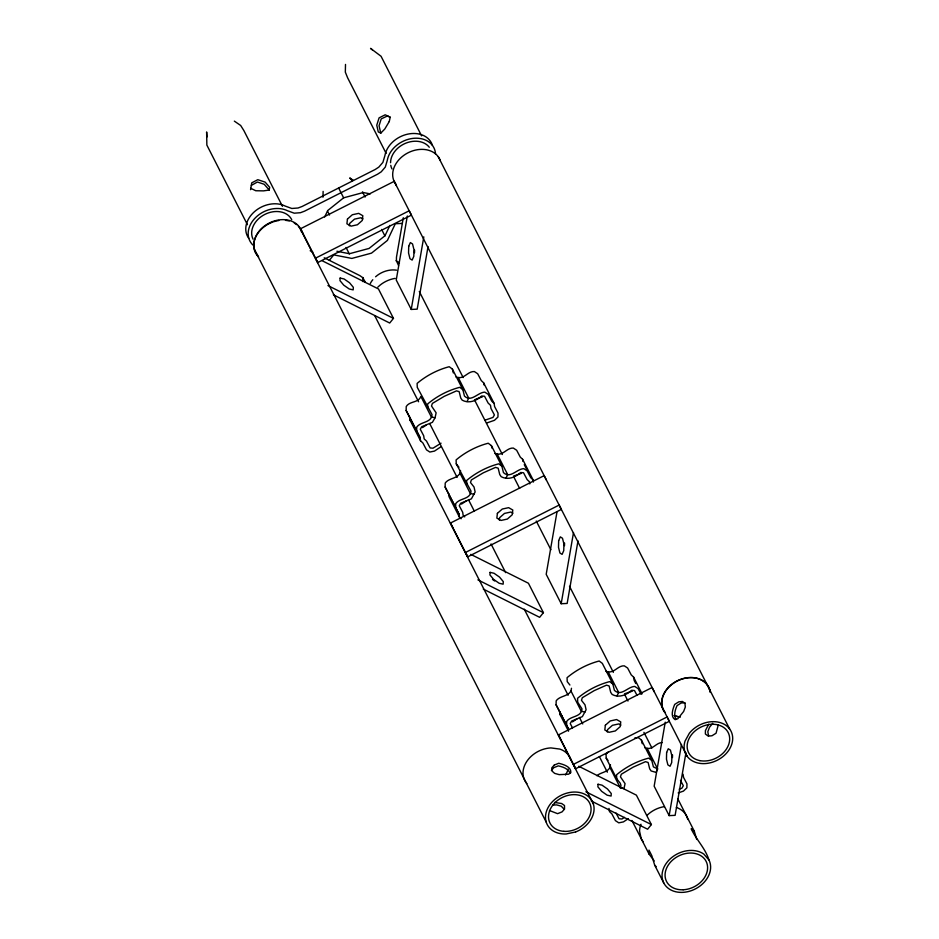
<?xml version="1.0" encoding="UTF-8"?>
<svg xmlns="http://www.w3.org/2000/svg" width="939" height="939" viewBox="0 0 939 939"><rect width="100%" height="100%" fill="white"/><g stroke="black" fill="none" stroke-linecap="round" stroke-linejoin="round"><path stroke-width="1.41" d="M440.579 447.011L434.511 451.084L429.827 452.046L426.494 449.84L422.89 442.985L420.543 440.79L420.062 437.621L406.141 410.519L406.235 406.54C409.604 400.871 418.688 403.054 420.848 396.399L431.353 416.998L435.074 417.749L436.13 412.831L431.506 406.024L432.374 403.43L444.3 396.305L456.53 390.87L459.171 391.645L460.756 398.054L462.188 400.155C468.925 403.84 476.355 400.894 481.648 396L484.536 396.223L488.151 403.077L490.487 405.284L490.968 408.453L494.395 414.956L492.928 417.444L485.04 420.156M416.634 431.118L416.728 427.139C420.731 421.329 431.435 423.16 432.034 414.58L417.268 387.338L417.116 383.405C426.271 375.647 437.609 369.731 449.229 366.715L452.387 369.086L462.88 389.685L464.465 396.082C471.308 402.643 477.822 392.302 484.829 392.138L488.163 394.333L491.778 401.199L494.125 403.394L494.607 406.564L498.022 413.066L497.94 417.033L494.477 420.308L486.59 423.031M461.096 518.774L459.523 517.307L459.042 514.126L445.133 487.036L445.215 483.057C449.218 477.247 459.922 479.078 460.533 470.498M455.626 507.635L455.708 503.656C459.711 497.846 470.427 499.677 471.026 491.097L456.26 463.854L456.096 459.922C465.263 452.164 476.601 446.248 488.221 443.231L491.379 445.602L501.872 466.202L503.457 472.599C510.3 479.16 516.814 468.819 523.821 468.655L527.155 470.85L530.758 477.716L533.106 479.911L533.434 482.024M568.87 729.744L556.088 704.813L556.181 700.834C560.184 695.024 570.889 696.855 571.487 688.275M566.593 725.413L566.675 721.434C570.677 715.624 581.382 717.455 581.992 708.875L577.72 702.231L577.555 698.299C586.722 690.541 598.061 684.625 609.681 681.608L612.838 683.979L614.423 690.376C621.266 696.926 627.768 686.597 634.776 686.432L638.121 688.627L641.126 694.344M345.505 64.427L345.329 72.127L347.583 77.737L386.164 153.444M414.522 252.732L414.58 250.056M564.503 545.688L564.562 543.012M672.465 757.573L672.524 754.897M322.957 197.237L323.122 191.403M362.747 281.559L362.947 277.498M349.378 225.794L349.637 223.435L354.519 219.127L360.905 217.742L362.97 218.916M499.325 520.089L499.595 517.729L504.478 513.422L510.851 512.037L512.917 513.21M607.287 731.986L607.556 729.626L612.439 725.307L618.813 723.922L620.879 725.108M718.312 724.791L716.058 733.218L711.997 735.753L708.241 736.129L705.377 734.005L705.424 730.577L708.757 724.145M403.301 217.754L396.469 257.227L396.422 260.784L398.5 265.42M407.326 215.982L396.235 280.01L411.235 309.436L417.198 309.154L428.043 246.558M411.235 309.436L423.806 236.874M557.038 511.696L546.193 574.304L561.182 603.73L567.156 603.448L578.001 540.852M561.182 603.73L573.506 532.589M665.246 722.161L654.154 786.189L669.143 815.615L675.118 815.345L685.963 752.738M669.143 815.615L681.479 744.474M250.572 189.666L251.758 182.847L257.802 179.689L265.138 182.131L269.693 187.331L269.164 190.042L263.507 190.875L255.784 190.746L250.772 188.328M596.899 775.72C601.195 771.776 610.068 772.398 610.479 764.792M644.952 747.855L647.147 748.336L657.64 768.935L655.997 772.363L651.126 770.966L649.694 768.853L648.11 762.456L645.469 761.682L633.238 767.116L621.313 774.229L620.444 776.835L625.069 783.642L624.001 788.56L620.292 787.809L620.972 785.391L620.268 783.267L616.712 778.748L606.207 758.149L606.054 754.217L608.507 751.669M324.683 216.956L327.723 210.524L343.627 197.824L363.276 192.53L370.236 193.892M389.885 225.442L385.013 235.724L369.097 248.424L349.461 253.718L336.925 251.265M464.723 516.884L463.162 515.417L462.681 512.248L459.253 505.745L460.72 503.257L471.401 498.844L475.134 491.977L474.042 487.036L470.498 482.54L471.355 479.946L483.292 472.822L495.522 467.387L498.163 468.162L499.748 474.559L501.168 476.672C507.905 480.357 515.335 477.411 520.629 472.517L523.528 472.74L527.131 479.594L529.479 481.801L529.796 483.914M572.497 727.854L570.219 723.523L571.687 721.035L582.368 716.621L586.1 709.755L584.997 704.813L581.464 700.318L582.321 697.724L594.258 690.599L606.488 685.165L609.118 685.94L610.702 692.336L612.134 694.449C618.871 698.135 626.301 695.189 631.595 690.294L634.482 690.517L636.888 695.095M467.059 401.552L468.702 398.124L458.209 377.525L456.014 377.044M506.039 478.068L507.694 474.641L497.189 454.042L494.994 453.56M617.005 695.846L618.648 692.419L608.155 671.819L605.96 671.338M435.074 417.749L432.409 422.327L421.74 426.74L420.273 429.229L423.689 435.731L424.17 438.9L426.517 441.095L430.132 447.962L433.02 448.185L441.037 443.185M329.331 260.338L333.744 254.892L351.855 258.425L371.504 253.131L387.408 240.431L395.319 223.728L402.326 223.4M322.124 260.725L378.464 288.954L393.464 318.38L389.697 323.028L333.357 294.799M470.768 554.362L528.422 583.248L543.411 612.674L539.643 617.322L483.303 589.093M578.729 766.259L636.384 795.145L651.373 824.571L647.617 829.219L591.265 800.99M712.771 723.3L709.473 727.326L707.806 731.763L708.569 735.683M551.404 770.379L553.846 767.644L558.294 765.872C562.872 766.881 567.989 768.525 570.114 773.149M251.347 185.382L257.415 182.025L264.235 184.29L269.247 190.089M422.527 427.585L426.153 425.156M461.507 504.102L466.343 500.863M572.473 721.88L577.309 718.628M624.376 817.376L621.958 818.996L619.059 818.773L616.054 813.057M628.308 818.644L623.449 821.895L618.766 822.846L615.432 820.651L611.829 813.796L609.481 811.589L609 808.42M302.745 233.107L300.55 228.74L394.204 181.344L687.184 756.341M317.746 262.544L411.399 215.137L409.193 210.77L315.539 258.166L317.746 262.544L300.55 228.74M452.704 527.401L450.497 523.035L544.151 475.639L546.357 480.005M467.692 556.839L561.346 509.431L559.151 505.065L465.486 552.461L467.692 556.839L450.497 523.035M560.665 739.298L558.459 734.92L652.112 687.524L654.319 691.89M575.654 768.724L669.319 721.328L667.113 716.95L573.459 764.358L575.654 768.724L558.459 734.92M475.862 399.098L482.435 396.833M513.527 476.073L521.415 473.35M624.494 693.851L632.381 691.127M679.237 789.159L681.867 788.244L683.334 785.755L680.482 780.344M678.158 792.927L683.416 791.119L686.879 787.844L686.961 783.877L683.545 777.375L683.052 774.206M662.101 742.585C656.384 742.549 653.075 749.592 647.147 748.336M634.658 738.077L638.168 737.526L641.325 739.897L651.819 760.496L653.403 766.893L657.64 768.935M554.538 802.434L561.71 803.538L564.503 805.521L564.539 809.089L562.038 811.895L557.59 813.667L549.456 810.521M552.789 805.11L556.686 804.899L561.252 806.178L563.975 809.101M458.209 377.525C464.512 378.687 468.045 371.151 474.336 371.539L477.669 373.734L481.284 380.6L483.62 382.795L494.125 403.394M497.189 454.042C503.492 455.204 507.037 447.668 513.316 448.056L516.661 450.251L520.265 457.105L522.612 459.312L533.106 479.911M608.155 671.819C614.458 672.981 618.003 665.446 624.282 665.833L627.616 668.028L631.231 674.883L633.579 677.089L642.1 693.827M684.871 702.654L681.127 703.029L677.066 705.576C675.176 709.861 673.486 714.966 675.974 719.403M474.054 494.266L470.333 493.515L459.84 472.916M585.02 712.044L581.3 711.293L570.806 690.693M390.108 117.211L387.49 115.955L381.211 118.901L379.051 125.744L380.788 133.197M310.175 250.748L312.734 252.028M324.225 257.779L359.966 275.69L362.853 277.768L365.341 282.205M327.946 285.562L393.464 318.38M477.892 579.856L543.411 612.674M585.866 791.741L651.373 824.571M396.105 260.713L399.474 262.967M353.381 180.394L349.754 177.917L352.195 180.722M234.339 121.119L240.677 125.486L243.894 130.615L282.475 206.322M492.482 579.445L494.665 580.983M462.88 389.685L459.734 387.314C448.103 390.331 436.776 396.258 427.609 404.005L427.773 407.937M501.872 466.202L498.715 463.831C487.095 466.847 475.756 472.775 466.601 480.522L466.753 484.454M651.819 760.496L648.661 758.125C637.041 761.142 625.714 767.057 616.547 774.816L616.712 778.748M372.501 49.978L370.553 48.359L381.058 56.27L421.623 135.897M406.141 410.519L409.568 417.01L410.05 420.179L411.611 421.658M556.088 704.813L559.515 711.304L559.996 714.473L562.344 716.68M696.75 839.443L694.285 831.179L691.174 828.773C696.139 839.572 705.33 848.246 708.957 859.971A25.353 19.696 -27 0 1 685.869 892.05A25.353 19.696 -27 0 1 664.073 867.073A25.353 19.696 -27 0 1 703.839 854.103L708.957 859.971M654.237 860.957L649.049 854.067L648.978 850.124L651.807 855.675L654.694 865.159L656.185 866.65M456.26 463.854L458.925 467.235M569.891 685.012L567.226 681.632L567.062 677.7C576.229 669.941 587.556 664.026 599.188 661.009L602.333 663.38L612.838 683.979M606.207 758.149L607.991 760.402M524.232 464.652L526.509 468.984M634.06 680.259L635.762 683.51M445.133 487.036L459.042 514.126M438.243 156.707L729.638 728.946A25.353 19.696 -27 0 1 711.199 762.574A25.353 19.696 -27 0 1 685.047 741.082L689.367 733.195A25.353 19.696 -27 0 1 729.638 728.946M419.299 291.477L463.162 377.572M474.453 399.744L502.365 454.523M513.668 476.695L519.643 488.433M536.263 521.039L550.888 549.738M569.492 586.265L613.355 672.347M624.658 694.52L627.98 701.046M643.931 732.35L651.901 747.996M677.817 798.866L694.285 831.179M362.466 191.849L365.107 197.037M381.61 229.433L384.908 235.912M338.65 187.988L343.627 197.824M327.535 211.158L329.519 215.043M346.022 247.438L349.32 253.917M609.787 767.21L620.292 787.809M374.72 315.68L418.583 401.763M429.886 423.935L457.129 477.411M468.432 499.595L474.406 511.332M491.027 543.939L505.652 572.637M524.255 609.153L568.118 695.236M579.422 717.419L582.743 723.934M599.352 756.541L607.333 772.198M631.924 820.463L649.049 854.067M654.694 865.159L663.72 882.86M409.568 417.01L420.062 437.621M559.515 711.304L568.694 729.333M410.05 420.179L420.543 440.79M459.523 517.307L449.03 496.696L448.549 493.527M559.996 714.473L568.529 731.211M593.366 803.972L301.712 231.569A25.353 19.696 -27 0 0 268.519 223.412A25.353 19.696 -27 0 0 257.697 255.291M247.438 224.714L206.862 145.099L206.627 131.953L206.956 137M254.551 249.668L546.205 822.071M394.204 181.344L396.399 185.711M641.325 739.897L642.276 743.735M491.379 445.602L492.013 448.161M452.387 369.086L453.337 372.924M633.579 677.089L633.895 679.202M522.612 459.312L522.929 461.425M483.62 382.795L483.949 384.908M664.683 712.196A25.353 19.696 -27 0 1 678.474 680.223A25.353 19.696 -27 0 1 710.048 691.926M680.082 716.833A22.196 17.254 -27 0 1 674.977 715.847M526.849 783.549A25.353 19.696 -27 0 1 526.908 761.247A25.353 19.696 -27 0 1 550.923 747.914L559.844 749.087A25.353 19.696 -27 0 1 570.877 759.827M568.083 769.088A22.196 17.254 -27 0 1 565.513 774.992M252.884 245.02A25.306 19.672 -27 0 1 255.584 217.59A25.306 19.672 -27 0 1 287.534 210.759L294.236 213.188L300.457 212.707L304.541 211.169L377.548 174.22L381.211 171.837L385.295 167.095L387.314 160.264A25.306 19.672 -27 0 1 412.573 138.432A25.306 19.672 -27 0 1 435.52 153.996M253.084 239.21A21.656 16.832 -27 0 1 264.833 214.409A21.656 16.832 -27 0 1 291.724 219.656M248.753 238.318A25.306 19.672 -27 0 1 254.387 211.756A25.306 19.672 -27 0 1 285.139 206.052L291.829 208.481L298.062 208L302.147 206.463L375.154 169.513L378.804 167.13L382.889 162.388L384.92 155.545A25.306 19.672 -27 0 1 407.749 134.136A25.306 19.672 -27 0 1 432.421 145.357M370.318 283.472A21.656 16.832 -27 0 1 372.783 279.728M375.588 276.782A21.656 16.832 -27 0 1 396.575 270.186M391.974 168.926A21.656 16.832 -27 0 1 390.777 165.346M390.554 162.717A21.656 16.832 -27 0 1 405.977 143.104A21.656 16.832 -27 0 1 429.299 147.259M377.83 287.146A25.353 19.696 -27 0 1 395.143 278.378M395.706 183.997A25.353 19.696 -27 0 1 407.373 153.139A25.353 19.696 -27 0 1 440.121 160.076M664.871 712.255A25.353 19.696 -27 0 1 678.768 680.306A25.353 19.696 -27 0 1 710.283 692.102M680.235 716.938A22.196 17.254 -27 0 1 673.967 715.495M676.373 807.47A25.353 19.696 -27 0 1 687.759 819.477M643.391 841.931A25.353 19.696 -27 0 1 641.22 838.715L639.553 831.109A25.353 19.696 -27 0 1 640.997 824.254M646.994 815.392A25.353 19.696 -27 0 1 664.307 806.636M258.601 256.922A25.353 19.696 -27 0 1 272.017 222.332M273.319 221.85A25.353 19.696 -27 0 1 278.789 220.524M285.456 220.336A25.353 19.696 -27 0 1 289.247 221.005M294.259 223.071A25.353 19.696 -27 0 1 296.501 224.621M298.379 226.405A25.353 19.696 -27 0 1 301.572 232.003M684.954 703.393L685.317 707.02L683.651 711.457L677.77 718.769L675.118 719.673C670.012 716.445 672.934 708.781 674.695 704.403L678.756 701.856L682.489 701.468L684.954 703.393M408.711 246.323L408.547 253.002L409.979 258.706L412.151 260.08L413.806 256.324L413.958 249.645L412.538 243.952L410.355 242.567L408.711 246.323M558.658 540.618L558.494 547.296L559.926 553.001L562.109 554.374L563.752 550.618L563.916 543.939L562.484 538.247L560.301 536.862L558.658 540.618M666.62 752.503L666.467 759.193L667.887 764.886L670.07 766.259L671.714 762.515L671.878 755.836L670.446 750.132L668.275 748.759L666.62 752.503M389.262 121.53L384.79 129.019L380.8 133.115L378.288 131.953L376.762 125.204L379.098 117.845L385.201 114.804L390.213 117.222L389.262 121.53M340.129 278.073L339.977 280.632L343.733 285.151L349.202 288.977L353.181 289.881L353.334 287.322L349.578 282.803L344.108 278.977L340.129 278.073M490.076 572.367L489.923 574.926L493.679 579.433L499.161 583.272L503.14 584.175L503.292 581.617L499.525 577.098L494.055 573.271L490.076 572.367M598.037 784.253L597.885 786.812L601.653 791.331L607.122 795.169L611.101 796.061L611.254 793.514L607.498 788.995L602.016 785.157L598.037 784.253M347.442 219.069L346.914 223.787L351.045 226.146L357.419 224.761L362.301 220.442L362.83 215.724L358.698 213.364L352.325 214.749L347.442 219.069M497.388 513.363L496.86 518.082L500.992 520.441L507.365 519.056L512.248 514.736L512.788 510.018L508.645 507.659L502.271 509.044L497.388 513.363M605.35 725.248L604.822 729.967L608.953 732.326L615.338 730.941L620.221 726.633L620.749 721.915L616.618 719.556L610.233 720.941L605.35 725.248M554.303 765.039L551.803 767.82L551.909 770.942L554.632 773.372L559.198 774.64L568.564 774.206L570.853 772.609C571.229 766.588 563.33 764.428 558.752 763.266L554.303 765.039M575.63 831.954L566.158 833.985A25.353 19.696 -27 0 1 548.986 806.026A25.353 19.696 -27 0 1 589.34 797.411A25.353 19.696 -27 0 1 575.63 831.954M699.954 760.637A22.196 17.254 -27 0 0 729.544 736.892A22.196 17.254 -27 0 0 695.729 730.401A22.196 17.254 -27 0 0 699.954 760.637M563.893 831.344A22.196 17.254 -27 0 0 590.443 805.087A22.196 17.254 -27 0 0 555.031 802.622A22.196 17.254 -27 0 0 563.893 831.344M683.158 889.773A22.196 17.254 -27 0 0 706.14 861.392A22.196 17.254 -27 0 0 669.707 863.082A22.196 17.254 -27 0 0 683.158 889.773"/></g></svg>
